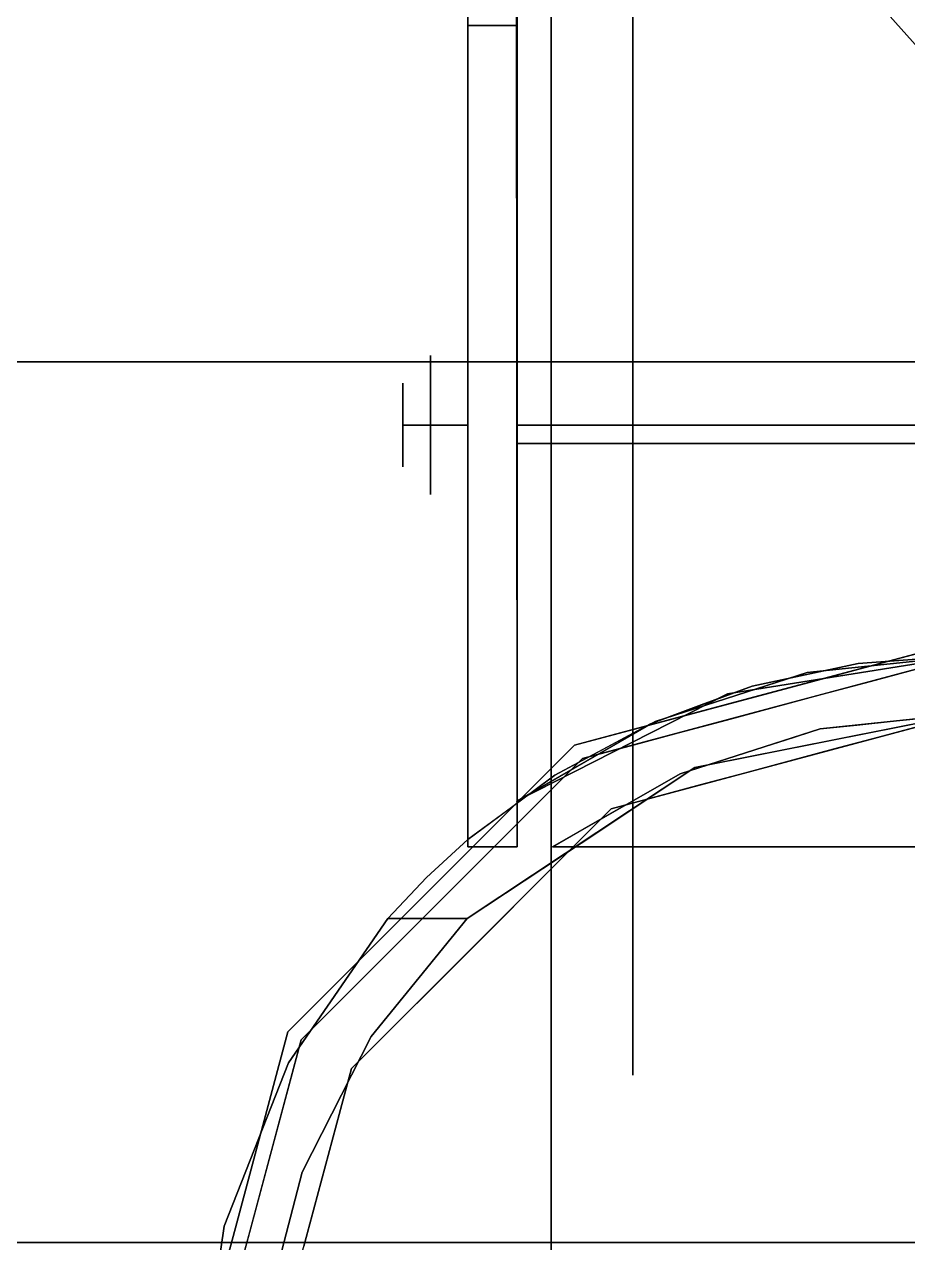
# Model space of a CAD drawing. Header units: millimetres. Extents: x -2 to 771, y -886 to 7.
# Drawn here: x 647.2 to 687.8, y -817.5 to -761.6 of the extents above; entities that cross this region are included whole.
import ezdxf

# ---------------------------------------------------------------- set-up
doc = ezdxf.new("R2010")
doc.units = ezdxf.units.MM
for name, color, linetype in [('IQ_200_2D', 1, 'Continuous'), ('IQ_200_3D', 1, 'Continuous'), ('IQ_204_2D', 7, 'Continuous'), ('IQ_204_3D', 7, 'Continuous')]:
    doc.layers.add(name, color=color, linetype=linetype)

msp = doc.modelspace()

# ---------------------------------------------------------------- linework, layer by layer
at = {"layer": 'IQ_200_2D'}
msp.add_line((69, -777.097), (701, -777.097), dxfattribs=at)
at = {"layer": 'IQ_200_3D'}
for points, invisible_edges in [([(767.956, -60, 157), (-2.044, -825, 157), (-2.044, -60, 157), (57.956, 0, 157)], 13), ([(-2.044, -60, 190), (-2.044, -825, 190), (767.956, -60, 190), (57.956, 0, 190)], 14), ([(-2.044, -825, 157), (767.956, -60, 157), (767.956, -825, 157), (707.956, -885, 157)], 13), ([(767.956, -825, 190), (767.956, -60, 190), (-2.044, -825, 190), (707.956, -885, 190)], 14), ([(727.956, -845, 150), (37.956, -845, 150), (37.956, -80, 150), (727.956, -80, 150)], 5)]:
    msp.add_3dface(points, dxfattribs=dict(at, invisible_edges=invisible_edges))
for points in [[(698.956, -777.097, 1570), (698.956, -63.897, 1570), (66.956, -63.897, 1570), (66.956, -777.097, 1570)], [(643.956, -817.5, 1470), (698.956, -817.5, 1470), (698.956, -777.097, 1570), (643.956, -777.097, 1570)], [(66.956, -817.5, 1470), (66.956, -817.5, 190), (698.956, -817.5, 190), (698.956, -817.5, 1470)]]:
    msp.add_3dface(points, dxfattribs=at)
at = {"layer": 'IQ_204_2D'}
msp.add_line((69, -63.897), (701, -777.097), dxfattribs=at)
at = {"layer": 'IQ_204_3D'}
for points in [[(669.845, -740.806, 102.564), (711.096, -740.806, 102.564), (711.096, -780.84, 102.564), (669.845, -780.84, 102.564)], [(667.586, -742.192, 105.995), (669.845, -742.192, 105.995), (669.845, -761.667, 98.177), (667.586, -761.667, 98.177)], [(669.845, -780.84, 105.995), (711.096, -780.84, 105.995), (711.096, -742.192, 105.995), (669.845, -742.192, 105.995)], [(667.586, -761.667, 98.177), (669.845, -761.667, 98.177), (669.845, -761.667, 52.261), (667.586, -761.667, 52.261)], [(667.586, -776.812, 50.8), (667.586, -780, 53.988), (667.586, -780, 50.8), (667.586, -780, 47.612)], [(664.611, -780, 50.8), (664.611, -780, 52.718), (664.611, -778.082, 50.8), (664.611, -780, 48.882)], [(664.611, -781.918, 50.8), (664.611, -780, 52.718), (664.611, -780, 50.8), (664.611, -780, 48.882)], [(667.586, -780, 50.8), (667.586, -780, 53.988), (667.586, -783.188, 50.8), (667.586, -780, 47.612)], [(669.845, -780.84, 102.564), (711.096, -780.84, 102.564), (711.096, -780.84, 105.995), (669.845, -780.84, 105.995)], [(669.845, -799.342, 52.261), (669.845, -799.342, 52.717), (667.586, -799.342, 52.717), (667.586, -799.342, 52.261)], [(671.464, -799.342, 109.985), (671.464, -799.342, 105.995), (709.447, -799.342, 105.995), (709.447, -799.342, 109.985)]]:
    msp.add_3dface(points, dxfattribs=at)
for points, invisible_edges in [([(669.845, -780.84, 102.564), (669.845, -780.84, 105.995), (669.845, -742.192, 105.995), (669.845, -740.806, 102.564)], 4), ([(667.586, -742.192, 109.985), (667.586, -742.192, 105.995), (667.586, -761.667, 98.177), (667.586, -799.011, 109.985)], 4), ([(667.586, -742.192, 109.985), (685.491, -790.93, 109.985), (690.456, -790.578, 109.985), (713.355, -742.192, 109.985)], 5), ([(685.491, -790.93, 109.985), (667.586, -742.192, 109.985), (680.632, -791.976, 109.985)], 3), ([(675.963, -793.697, 109.985), (680.632, -791.976, 109.985), (667.586, -742.192, 109.985)], 14), ([(667.586, -799.011, 109.985), (671.582, -796.06, 109.985), (667.586, -742.192, 109.985)], 2), ([(675.963, -793.697, 109.985), (667.586, -742.192, 109.985), (671.582, -796.06, 109.985)], 3), ([(676.177, -793.602, 105.995), (669.845, -797.237, 105.995), (669.815, -742.192, 105.995)], 12), ([(690.456, -790.578, 105.995), (683.158, -791.343, 105.995), (669.815, -742.192, 105.995), (711.096, -742.192, 105.995)], 10), ([(669.815, -742.192, 105.995), (683.158, -791.343, 105.995), (676.177, -793.602, 105.995)], 13), ([(669.845, -761.667, 98.177), (669.845, -742.192, 105.995), (669.845, -797.237, 105.995)], 12), ([(675.154, -774.598, 53.919), (675.154, -761.571, 76.165), (675.154, -750.181, 60.489), (675.154, -750.181, 41.111)], 9), ([(675.154, -750.181, 41.111), (675.154, -761.571, 25.435), (675.154, -774.598, 47.681), (675.154, -774.598, 53.919)], 10), ([(671.406, -780, 82.153), (671.406, -780, 101.6), (671.406, -757.959, 96.569), (671.406, -761.571, 76.165)], 4), ([(671.406, -780, 19.447), (671.406, -761.571, 25.435), (671.406, -757.959, 5.031), (671.406, -780)], 2), ([(671.406, -757.959, 5.031), (709.506, -757.959, 5.031), (671.406, -766.003, 3.195)], 3), ([(671.406, -766.003, 98.405), (709.506, -757.959, 96.569), (671.406, -757.959, 96.569)], 3), ([(671.406, -766.003, 3.195), (709.506, -757.959, 5.031), (709.506, -768.979, 2.515)], 13), ([(709.506, -757.959, 96.569), (671.406, -766.003, 98.405), (709.506, -768.979, 99.085)], 3), ([(671.406, -768.569, 23.161), (675.154, -761.571, 25.435), (671.406, -761.571, 25.435)], 3), ([(675.154, -761.571, 76.165), (675.154, -768.569, 78.439), (671.406, -761.571, 76.165)], 14), ([(675.154, -770.786, 22.441), (675.154, -761.571, 25.435), (671.406, -768.569, 23.161)], 14), ([(671.406, -770.786, 79.159), (671.406, -761.571, 76.165), (675.154, -768.569, 78.439)], 14), ([(675.154, -780, 57.038), (675.154, -780, 82.153), (675.154, -761.571, 76.165), (675.154, -774.598, 53.919)], 4), ([(675.154, -761.571, 25.435), (675.154, -780, 19.447), (675.154, -780, 44.562), (675.154, -774.598, 47.681)], 8), ([(669.845, -761.667, 52.261), (669.845, -762.309, 47.385), (667.586, -762.309, 47.385), (667.586, -761.667, 52.261)], 2), ([(667.586, -761.667, 98.177), (667.586, -761.667, 52.261), (667.586, -799.011, 52.717), (667.586, -799.011, 109.985)], 10), ([(667.586, -762.309, 47.385), (667.586, -764.191, 42.842), (667.586, -799.011, 52.717), (667.586, -761.667, 52.261)], 6), ([(669.845, -797.237, 52.717), (669.845, -762.309, 47.385), (669.845, -761.667, 52.261), (669.845, -761.667, 98.177)], 9), ([(669.845, -797.237, 105.995), (669.845, -797.237, 52.717), (669.845, -761.667, 98.177)], 14), ([(669.845, -762.309, 47.385), (669.845, -764.191, 42.842), (667.586, -764.191, 42.842), (667.586, -762.309, 47.385)], 10), ([(669.845, -797.237, 52.717), (669.845, -764.191, 42.842), (669.845, -762.309, 47.385)], 13), ([(669.845, -764.191, 42.842), (669.845, -767.184, 38.941), (667.586, -767.184, 38.941), (667.586, -764.191, 42.842)], 10), ([(667.586, -767.184, 38.941), (667.586, -771.086, 35.947), (667.586, -799.011, 52.717), (667.586, -764.191, 42.842)], 6), ([(669.845, -797.237, 52.717), (669.845, -771.086, 35.947), (669.845, -767.184, 38.941), (669.845, -764.191, 42.842)], 9), ([(671.406, -780), (671.406, -766.003, 3.195), (709.506, -768.979, 2.515)], 14), ([(671.406, -780, 101.6), (709.506, -768.979, 99.085), (671.406, -766.003, 98.405)], 3), ([(669.845, -767.184, 38.941), (669.845, -771.086, 35.947), (667.586, -771.086, 35.947), (667.586, -767.184, 38.941)], 10), ([(675.154, -770.786, 22.441), (671.406, -768.569, 23.161), (671.406, -774.284, 21.304)], 13), ([(671.406, -770.786, 79.159), (675.154, -768.569, 78.439), (675.154, -774.284, 80.296)], 13), ([(709.506, -780), (671.406, -780), (709.506, -768.979, 2.515)], 2), ([(671.406, -780, 101.6), (709.506, -780, 101.6), (709.506, -768.979, 99.085)], 12), ([(669.845, -771.086, 35.947), (669.845, -775.629, 34.065), (667.586, -775.629, 34.065), (667.586, -771.086, 35.947)], 10), ([(667.586, -775.629, 34.065), (667.586, -780.504, 33.423), (667.586, -799.011, 52.717), (667.586, -771.086, 35.947)], 6), ([(669.845, -797.237, 52.717), (669.845, -780.504, 33.423), (669.845, -775.629, 34.065), (669.845, -771.086, 35.947)], 9), ([(671.406, -770.786, 79.159), (675.154, -774.284, 80.296), (671.406, -780, 82.153)], 3), ([(675.154, -770.786, 22.441), (671.406, -774.284, 21.304), (675.154, -780, 19.447)], 3), ([(671.406, -780, 19.447), (675.154, -780, 19.447), (671.406, -774.284, 21.304)], 2), ([(675.154, -780, 82.153), (671.406, -780, 82.153), (675.154, -774.284, 80.296)], 2), ([(675.154, -780, 44.562), (669.845, -780, 44.562), (669.845, -774.598, 47.681), (675.154, -774.598, 47.681)], 4), ([(675.154, -774.598, 47.681), (669.845, -774.598, 47.681), (669.845, -774.598, 53.919), (675.154, -774.598, 53.919)], 5), ([(675.154, -774.598, 53.919), (669.845, -774.598, 53.919), (669.845, -780, 57.038), (675.154, -780, 57.038)], 1), ([(669.845, -780, 50.8), (669.845, -780, 57.038), (669.845, -774.598, 53.919), (669.845, -774.598, 47.681)], 8), ([(669.845, -774.598, 47.681), (669.845, -780, 44.562), (669.845, -780, 50.8)], 12), ([(667.586, -780.504, 33.423), (667.586, -775.629, 34.065), (669.845, -775.629, 34.065), (669.845, -780.504, 33.423)], 10), ([(665.881, -780, 47.612), (664.611, -780, 48.882), (664.611, -778.082, 50.8), (665.881, -776.812, 50.8)], 4), ([(665.881, -776.812, 50.8), (664.611, -780, 52.718), (665.881, -780, 53.988)], 1), ([(664.611, -780, 52.718), (665.881, -776.812, 50.8), (664.611, -778.082, 50.8)], 3), ([(667.586, -780, 47.612), (665.881, -780, 47.612), (665.881, -776.812, 50.8), (667.586, -776.812, 50.8)], 4), ([(665.881, -780, 53.988), (667.586, -780, 53.988), (667.586, -776.812, 50.8), (665.881, -776.812, 50.8)], 4), ([(664.611, -780, 52.718), (664.611, -781.918, 50.8), (665.881, -780, 53.988)], 2), ([(665.881, -780, 53.988), (664.611, -781.918, 50.8), (665.881, -783.188, 50.8)], 3), ([(665.881, -783.188, 50.8), (664.611, -780, 48.882), (665.881, -780, 47.612)], 1), ([(664.611, -780, 48.882), (665.881, -783.188, 50.8), (664.611, -781.918, 50.8)], 3), ([(667.586, -780, 53.988), (665.881, -780, 53.988), (665.881, -783.188, 50.8), (667.586, -783.188, 50.8)], 4), ([(665.881, -780, 47.612), (667.586, -780, 47.612), (667.586, -783.188, 50.8), (665.881, -783.188, 50.8)], 4), ([(675.154, -780, 57.038), (669.845, -780, 57.038), (669.845, -785.402, 53.919), (675.154, -785.402, 53.919)], 4), ([(675.154, -785.402, 47.681), (669.845, -785.402, 47.681), (669.845, -780, 44.562), (675.154, -780, 44.562)], 1), ([(669.845, -785.402, 53.919), (669.845, -780, 57.038), (669.845, -780, 50.8), (669.845, -785.402, 47.681)], 4), ([(669.845, -780, 44.562), (669.845, -785.402, 47.681), (669.845, -780, 50.8)], 2), ([(671.406, -802.041, 96.569), (671.406, -780, 101.6), (671.406, -780, 82.153), (671.406, -798.429, 76.165)], 8), ([(671.406, -802.041, 5.031), (671.406, -798.429, 25.435), (671.406, -780, 19.447), (671.406, -780)], 1), ([(671.406, -780, 82.153), (675.154, -780, 82.153), (671.406, -785.716, 80.296)], 2), ([(675.154, -780, 19.447), (671.406, -780, 19.447), (675.154, -785.716, 21.304)], 2), ([(671.406, -789.214, 22.441), (675.154, -785.716, 21.304), (671.406, -780, 19.447)], 3), ([(675.154, -789.214, 79.159), (671.406, -785.716, 80.296), (675.154, -780, 82.153)], 3), ([(709.506, -780, 101.6), (671.406, -780, 101.6), (709.506, -791.021, 99.085)], 2), ([(671.406, -780, 101.6), (671.406, -793.997, 98.405), (709.506, -791.021, 99.085)], 14), ([(671.406, -780), (709.506, -791.021, 2.515), (671.406, -793.997, 3.195)], 3), ([(671.406, -780), (709.506, -780), (709.506, -791.021, 2.515)], 12), ([(675.154, -785.402, 53.919), (675.154, -809.819, 60.489), (675.154, -798.429, 76.165), (675.154, -780, 57.038)], 5), ([(675.154, -780, 82.153), (675.154, -780, 57.038), (675.154, -798.429, 76.165)], 2), ([(675.154, -798.429, 25.435), (675.154, -809.819, 41.111), (675.154, -785.402, 47.681), (675.154, -780, 44.562)], 10), ([(675.154, -780, 19.447), (675.154, -798.429, 25.435), (675.154, -780, 44.562)], 2), ([(669.845, -780.504, 33.423), (669.845, -785.38, 34.065), (667.586, -785.38, 34.065), (667.586, -780.504, 33.423)], 10), ([(667.586, -799.011, 52.717), (667.586, -780.504, 33.423), (667.586, -785.38, 34.065), (667.586, -789.923, 35.947)], 9), ([(669.845, -780.504, 33.423), (669.845, -797.237, 52.717), (669.845, -785.38, 34.065)], 3), ([(669.845, -785.38, 34.065), (669.845, -789.923, 35.947), (667.586, -789.923, 35.947), (667.586, -785.38, 34.065)], 10), ([(669.845, -789.923, 35.947), (669.845, -785.38, 34.065), (669.845, -797.237, 52.717), (669.845, -793.824, 38.941)], 6), ([(675.154, -785.402, 53.919), (669.845, -785.402, 53.919), (669.845, -785.402, 47.681), (675.154, -785.402, 47.681)], 5), ([(675.154, -809.819, 41.111), (675.154, -809.819, 60.489), (675.154, -785.402, 53.919), (675.154, -785.402, 47.681)], 10), ([(675.154, -789.214, 79.159), (671.406, -791.431, 78.439), (671.406, -785.716, 80.296)], 13), ([(671.406, -789.214, 22.441), (675.154, -791.431, 23.161), (675.154, -785.716, 21.304)], 13), ([(675.154, -789.214, 79.159), (675.154, -798.429, 76.165), (671.406, -791.431, 78.439)], 14), ([(671.406, -789.214, 22.441), (671.406, -798.429, 25.435), (675.154, -791.431, 23.161)], 14), ([(669.845, -789.923, 35.947), (669.845, -793.824, 38.941), (667.586, -793.824, 38.941), (667.586, -789.923, 35.947)], 10), ([(667.586, -799.011, 52.717), (667.586, -789.923, 35.947), (667.586, -793.824, 38.941)], 13), ([(690.456, -789.867, 117.107), (680.925, -792.42, 117.107), (681.47, -792.274, 150)], 14), ([(690.456, -789.867, 117.107), (681.47, -792.274, 150), (690.456, -789.867, 150)], 1), ([(690.456, -793.233, 116.938), (690.456, -790.578, 116.938), (672.841, -795.298, 116.938), (674.168, -797.597, 116.938)], 4), ([(690.456, -790.578, 52.717), (690.456, -793.233, 52.717), (679.503, -792.324, 52.717)], 2), ([(690.456, -790.578, 52.717), (679.503, -792.324, 52.717), (683.158, -791.343, 105.995)], 14), ([(683.158, -791.343, 105.995), (690.456, -790.578, 105.995), (690.456, -790.578, 52.717)], 12), ([(690.456, -790.578, 109.985), (685.491, -790.93, 109.985), (686.052, -791.758, 116.938)], 14), ([(690.456, -790.578, 116.938), (690.456, -790.578, 109.985), (686.052, -791.758, 116.938)], 2), ([(671.406, -793.997, 98.405), (709.506, -802.041, 96.569), (709.506, -791.021, 99.085)], 13), ([(709.506, -802.041, 5.031), (671.406, -793.997, 3.195), (709.506, -791.021, 2.515)], 3), ([(683.85, -792.348, 116.938), (685.491, -790.93, 109.985), (683.061, -791.453, 109.985)], 13), ([(685.491, -790.93, 109.985), (683.85, -792.348, 116.938), (686.052, -791.758, 116.938)], 13), ([(671.406, -791.431, 78.439), (675.154, -798.429, 76.165), (671.406, -798.429, 76.165)], 3), ([(675.154, -798.429, 25.435), (675.154, -791.431, 23.161), (671.406, -798.429, 25.435)], 14), ([(683.158, -791.343, 105.995), (679.503, -792.324, 52.717), (676.177, -793.602, 105.995)], 3), ([(681.648, -792.938, 116.938), (683.061, -791.453, 109.985), (680.632, -791.976, 109.985)], 13), ([(683.061, -791.453, 109.985), (681.648, -792.938, 116.938), (683.85, -792.348, 116.938)], 13), ([(677.996, -795.71, 52.717), (669.845, -797.237, 52.717), (679.503, -792.324, 52.717), (690.456, -793.233, 52.717)], 5), ([(669.845, -797.237, 52.717), (676.177, -793.602, 105.995), (679.503, -792.324, 52.717)], 3), ([(680.925, -792.42, 117.107), (672.485, -794.682, 150), (681.47, -792.274, 150)], 13), ([(679.446, -793.528, 116.938), (680.632, -791.976, 109.985), (678.297, -792.837, 109.985)], 13), ([(681.648, -792.938, 116.938), (680.632, -791.976, 109.985), (679.446, -793.528, 116.938)], 3), ([(672.485, -794.682, 117.107), (672.485, -794.682, 150), (680.925, -792.42, 117.107)], 3), ([(677.245, -794.118, 116.938), (678.297, -792.837, 109.985), (675.963, -793.697, 109.985)], 13), ([(678.297, -792.837, 109.985), (677.245, -794.118, 116.938), (679.446, -793.528, 116.938)], 13), ([(690.456, -793.233, 109.985), (683.745, -793.931, 109.985), (677.323, -795.997, 109.985), (697.166, -793.931, 109.985)], 4), ([(683.745, -793.931, 105.995), (684.226, -794.471, 52.717), (690.456, -793.233, 105.995)], 3), ([(690.456, -793.233, 105.995), (697.166, -793.931, 105.995), (703.588, -795.997, 105.995), (683.745, -793.931, 105.995)], 4), ([(690.456, -793.233, 52.717), (690.456, -793.233, 105.995), (684.226, -794.471, 52.717)], 2), ([(688.42, -793.778, 116.938), (687.1, -793.582, 109.985), (688.778, -793.407, 109.985)], 13), ([(669.845, -793.824, 38.941), (669.845, -796.818, 42.842), (667.586, -796.818, 42.842), (667.586, -793.824, 38.941)], 10), ([(667.586, -796.818, 42.842), (667.586, -798.7, 47.385), (667.586, -799.011, 52.717), (667.586, -793.824, 38.941)], 6), ([(669.815, -797.258, 105.995), (676.177, -793.602, 105.995), (669.845, -797.237, 52.717)], 2), ([(669.845, -796.818, 42.842), (669.845, -793.824, 38.941), (669.845, -797.237, 52.717), (669.845, -798.7, 47.385)], 6), ([(671.406, -802.041, 96.569), (709.506, -802.041, 96.569), (671.406, -793.997, 98.405)], 3), ([(671.406, -793.997, 3.195), (709.506, -802.041, 5.031), (671.406, -802.041, 5.031)], 3), ([(671.464, -799.342, 105.995), (677.323, -795.997, 105.995), (683.745, -793.931, 105.995), (703.588, -795.997, 105.995)], 12), ([(673.773, -794.879, 109.985), (675.043, -794.708, 116.938), (675.963, -793.697, 109.985)], 3), ([(675.963, -793.697, 109.985), (675.043, -794.708, 116.938), (677.245, -794.118, 116.938)], 13), ([(677.996, -795.71, 52.717), (683.745, -793.931, 105.995), (677.323, -795.997, 105.995)], 13), ([(709.447, -799.342, 109.985), (703.588, -795.997, 109.985), (697.166, -793.931, 109.985), (677.323, -795.997, 109.985)], 12), ([(683.745, -793.931, 105.995), (677.996, -795.71, 52.717), (684.226, -794.471, 52.717)], 13), ([(682.14, -794.448, 109.985), (683.745, -793.931, 109.985), (682.312, -795.415, 116.938)], 14), ([(684.348, -794.869, 116.938), (682.312, -795.415, 116.938), (683.745, -793.931, 109.985)], 14), ([(683.745, -793.931, 109.985), (685.423, -793.757, 109.985), (684.348, -794.869, 116.938)], 14), ([(685.423, -793.757, 109.985), (686.384, -794.324, 116.938), (684.348, -794.869, 116.938)], 13), ([(685.423, -793.757, 109.985), (687.1, -793.582, 109.985), (686.384, -794.324, 116.938)], 14), ([(688.42, -793.778, 116.938), (686.384, -794.324, 116.938), (687.1, -793.582, 109.985)], 14), ([(680.534, -794.964, 109.985), (682.14, -794.448, 109.985), (682.312, -795.415, 116.938)], 14), ([(665.907, -801.26, 117.107), (665.907, -801.26, 150), (672.485, -794.682, 150), (672.485, -794.682, 117.107)], 5), ([(672.841, -795.298, 116.938), (673.773, -794.879, 109.985), (671.582, -796.06, 109.985)], 13), ([(675.043, -794.708, 116.938), (673.773, -794.879, 109.985), (672.841, -795.298, 116.938)], 3), ([(680.534, -794.964, 109.985), (680.276, -795.96, 116.938), (678.929, -795.481, 109.985)], 3), ([(682.312, -795.415, 116.938), (680.276, -795.96, 116.938), (680.534, -794.964, 109.985)], 14), ([(674.168, -797.597, 116.938), (672.841, -795.298, 116.938), (659.946, -808.193, 116.938), (662.245, -809.52, 116.938)], 5), ([(669.845, -799.342, 52.717), (677.996, -795.71, 52.717), (667.563, -802.633, 52.717)], 13), ([(669.845, -797.237, 52.717), (677.996, -795.71, 52.717), (669.845, -799.342, 52.717)], 3), ([(671.582, -796.06, 109.985), (671.229, -796.91, 116.938), (672.841, -795.298, 116.938)], 13), ([(677.996, -795.71, 52.717), (677.323, -795.997, 105.995), (672.779, -799.172, 52.717)], 3), ([(677.323, -795.997, 109.985), (678.929, -795.481, 109.985), (678.24, -796.506, 116.938)], 14), ([(678.24, -796.506, 116.938), (678.929, -795.481, 109.985), (680.276, -795.96, 116.938)], 3), ([(669.584, -797.536, 109.985), (671.229, -796.91, 116.938), (671.582, -796.06, 109.985)], 3), ([(671.464, -799.342, 105.995), (672.779, -799.172, 52.717), (677.323, -795.997, 105.995)], 3), ([(671.464, -799.342, 105.995), (703.588, -795.997, 105.995), (709.447, -799.342, 105.995)], 1), ([(671.464, -799.342, 109.985), (709.447, -799.342, 109.985), (677.323, -795.997, 109.985)], 2), ([(675.858, -796.833, 109.985), (677.323, -795.997, 109.985), (676.204, -797.051, 116.938)], 14), ([(678.24, -796.506, 116.938), (676.204, -797.051, 116.938), (677.323, -795.997, 109.985)], 14), ([(669.845, -796.818, 42.842), (669.845, -798.7, 47.385), (667.586, -798.7, 47.385), (667.586, -796.818, 42.842)], 10), ([(676.204, -797.051, 116.938), (674.168, -797.597, 116.938), (675.858, -796.833, 109.985)], 14), ([(674.393, -797.669, 109.985), (675.858, -796.833, 109.985), (674.168, -797.597, 116.938)], 14), ([(671.229, -796.91, 116.938), (669.584, -797.536, 109.985), (669.617, -798.522, 116.938)], 3), ([(669.845, -799.342, 52.261), (669.845, -798.7, 47.385), (669.845, -797.237, 52.717), (669.845, -799.342, 52.717)], 2), ([(669.617, -798.522, 116.938), (669.584, -797.536, 109.985), (667.586, -799.011, 109.985)], 13), ([(672.678, -799.087, 116.938), (672.929, -798.506, 109.985), (674.168, -797.597, 116.938)], 3), ([(674.168, -797.597, 116.938), (672.929, -798.506, 109.985), (674.393, -797.669, 109.985)], 13), ([(667.586, -799.011, 109.985), (666.393, -801.746, 116.938), (668.005, -800.134, 116.938), (669.617, -798.522, 116.938)], 9), ([(671.406, -798.429, 76.165), (671.406, -809.819, 60.489), (671.406, -819.717, 82.473), (671.406, -802.041, 96.569)], 10), ([(671.406, -819.717, 19.127), (671.406, -809.819, 41.111), (671.406, -798.429, 25.435), (671.406, -802.041, 5.031)], 5), ([(675.154, -798.429, 76.165), (675.154, -804.124, 68.327), (671.406, -804.124, 68.327), (671.406, -798.429, 76.165)], 10), ([(671.406, -798.429, 25.435), (671.406, -804.124, 33.273), (675.154, -804.124, 33.273), (675.154, -798.429, 25.435)], 10), ([(672.678, -799.087, 116.938), (671.464, -799.342, 109.985), (672.929, -798.506, 109.985)], 13), ([(663.921, -802.633, 52.717), (666.393, -801.746, 116.938), (667.586, -799.011, 109.985)], 15), ([(667.586, -799.011, 109.985), (665.697, -800.746, 52.717), (663.921, -802.633, 52.717)], 13), ([(667.586, -799.011, 52.717), (667.586, -799.342, 52.717), (665.697, -800.746, 52.717)], 2), ([(667.586, -799.011, 52.717), (665.697, -800.746, 52.717), (667.586, -799.011, 109.985)], 2), ([(667.586, -799.342, 52.261), (667.586, -798.7, 47.385), (669.845, -798.7, 47.385), (669.845, -799.342, 52.261)], 2), ([(667.586, -799.342, 52.261), (667.586, -799.342, 52.717), (667.586, -799.011, 52.717), (667.586, -798.7, 47.385)], 4), ([(672.678, -799.087, 116.938), (671.187, -800.578, 116.938), (671.464, -799.342, 109.985)], 14), ([(667.563, -802.633, 52.717), (663.921, -802.633, 52.717), (665.697, -800.746, 52.717), (667.586, -799.342, 52.717)], 12), ([(671.464, -799.342, 105.995), (667.563, -802.633, 52.717), (672.779, -799.172, 52.717)], 13), ([(668.206, -803.559, 116.938), (667.563, -802.633, 52.717), (671.464, -799.342, 105.995)], 15), ([(667.586, -799.342, 52.717), (669.845, -799.342, 52.717), (667.563, -802.633, 52.717)], 14), ([(671.464, -799.342, 105.995), (671.187, -800.578, 116.938), (668.206, -803.559, 116.938)], 13), ([(671.464, -799.342, 109.985), (671.187, -800.578, 116.938), (671.464, -799.342, 105.995)], 3), ([(665.907, -801.26, 150), (665.907, -801.26, 117.107), (659.33, -807.837, 117.107), (659.33, -807.837, 150)], 5), ([(666.393, -801.746, 116.938), (663.921, -802.633, 52.717), (659.946, -808.193, 116.938)], 3), ([(709.506, -802.041, 96.569), (671.406, -802.041, 96.569), (671.406, -810.879, 89.521), (709.506, -810.879, 89.521)], 5), ([(671.406, -802.041, 5.031), (709.506, -802.041, 5.031), (709.506, -810.879, 12.079), (671.406, -810.879, 12.079)], 5), ([(663.921, -802.633, 52.717), (663.15, -808.044, 58.128), (659.356, -809.258, 59.341)], 3), ([(663.921, -802.633, 52.717), (659.356, -809.258, 59.341), (659.946, -808.193, 116.938)], 14), ([(663.15, -808.044, 58.128), (663.921, -802.633, 52.717), (667.563, -802.633, 52.717)], 1), ([(663.15, -808.044, 58.128), (667.563, -802.633, 52.717), (668.206, -803.559, 116.938)], 14), ([(663.15, -808.044, 58.128), (668.206, -803.559, 116.938), (662.245, -809.52, 116.938)], 13), ([(671.406, -809.819, 60.489), (671.406, -804.124, 68.327), (675.154, -804.124, 68.327), (675.154, -809.819, 60.489)], 10), ([(675.154, -809.819, 41.111), (675.154, -804.124, 33.273), (671.406, -804.124, 33.273), (671.406, -809.819, 41.111)], 10), ([(656.922, -816.823, 117.107), (656.922, -816.823, 150), (659.33, -807.837, 150), (659.33, -807.837, 117.107)], 5), ([(662.245, -809.52, 116.938), (659.946, -808.193, 116.938), (655.226, -825.808, 116.938), (657.88, -825.808, 116.938)], 5), ([(659.946, -808.193, 116.938), (659.356, -809.258, 59.341), (656.412, -816.745, 66.829)], 13), ([(659.946, -808.193, 116.938), (656.412, -816.745, 66.829), (657.586, -817, 116.938)], 3), ([(659.992, -814.272, 64.355), (659.356, -809.258, 59.341), (663.15, -808.044, 58.128)], 3), ([(659.992, -814.272, 64.355), (663.15, -808.044, 58.128), (662.245, -809.52, 116.938)], 14), ([(656.412, -816.745, 66.829), (659.356, -809.258, 59.341), (659.992, -814.272, 64.355)], 14), ([(660.063, -817.664, 116.938), (659.992, -814.272, 64.355), (662.245, -809.52, 116.938)], 3), ([(671.406, -829.526, 62.104), (671.406, -819.717, 82.473), (671.406, -809.819, 60.489), (671.406, -809.819, 41.111)], 10), ([(671.406, -809.819, 41.111), (671.406, -819.717, 19.127), (671.406, -829.526, 39.496), (671.406, -829.526, 62.104)], 9), ([(671.406, -809.819, 41.111), (671.406, -809.819, 50.8), (675.154, -809.819, 50.8), (675.154, -809.819, 41.111)], 10), ([(671.406, -809.819, 50.8), (671.406, -809.819, 60.489), (675.154, -809.819, 60.489), (675.154, -809.819, 50.8)], 10), ([(709.506, -819.717, 19.127), (671.406, -819.717, 19.127), (671.406, -810.879, 12.079), (709.506, -810.879, 12.079)], 5), ([(709.506, -810.879, 89.521), (671.406, -810.879, 89.521), (671.406, -819.717, 82.473), (709.506, -819.717, 82.473)], 5), ([(659.992, -814.272, 64.355), (658.233, -821.029, 71.112), (656.412, -816.745, 66.829)], 14), ([(660.063, -817.664, 116.938), (658.233, -821.029, 71.112), (659.992, -814.272, 64.355)], 13), ([(654.515, -825.808, 150), (656.922, -816.823, 150), (656.922, -816.823, 117.107), (654.515, -825.808, 117.107)], 10), ([(655.243, -824.705, 74.789), (656.412, -816.745, 66.829), (658.233, -821.029, 71.112)], 14), ([(655.243, -824.705, 74.789), (657.586, -817, 116.938), (656.412, -816.745, 66.829)], 3), ([(655.243, -824.705, 74.789), (655.226, -825.808, 116.938), (657.586, -817, 116.938)], 13)]:
    msp.add_3dface(points, dxfattribs=dict(at, invisible_edges=invisible_edges))

doc.saveas('drawing.dxf')
